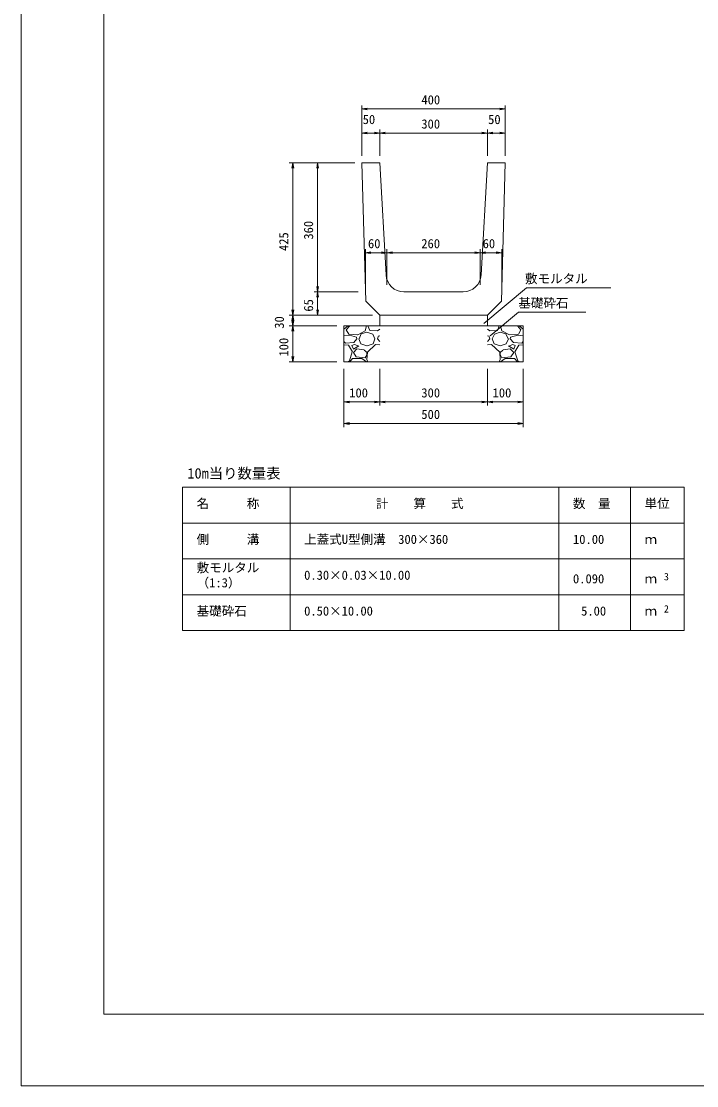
# Model space of a CAD drawing. Units: millimetres, scale not verified. Extents: x 0 to 84100, y 0 to 59400.
# Drawn here: x 0 to 18848, y 0 to 29700 of the extents above; entities that cross this region are included whole.
import ezdxf
from ezdxf.enums import TextEntityAlignment as Align

# ---------------------------------------------------------------- set-up
doc = ezdxf.new("R2010")
doc.units = ezdxf.units.MM
doc.header["$LTSCALE"] = 100
for name, color, linetype, lineweight in [('D-MTR-FRAM（材料表図枠）', 2, 'Continuous', 18), ('D-STR-DIM（寸法）', 7, 'Continuous', 18), ('D-STR-HTXT（旗揚げ）', 7, 'Continuous', 18), ('D-STR-STRn（構造物）', 7, 'Continuous', 18), ('D-STR（構造物外形線）', 1, 'Continuous', 18), ('D-TTL(外枠）', 2, 'Continuous', 18), ('DEFPOINTS_2', 8, 'Continuous', 18)]:
    doc.layers.add(name, color=color, linetype=linetype, lineweight=lineweight)
for name, color, linetype in [('D-MTR-TXT(文字列）', 7, 'Continuous'), ('D-MTR（材料表タイトル）', 7, 'Continuous'), ('D-STR-TXT（文字）', 7, 'Continuous')]:
    doc.layers.add(name, color=color, linetype=linetype)
doc.styles.add('ＭＳ ゴシック', font='')
doc.styles.get('ＭＳ ゴシック').set_extended_font_data('MS Gothic')

msp = doc.modelspace()

# ---------------------------------------------------------------- linework, layer by layer
at = {"layer": 'D-MTR-FRAM（材料表図枠）'}
for p, q in [((4500, 16700), (18500, 16700)), ((4500, 12700), (4500, 16700)), ((7500, 12700), (7500, 16700)), ((15000, 12700), (15000, 16700)), ((17000, 13500), (17000, 16700)), ((17000, 12700), (17000, 16700)), ((18500, 12700), (18500, 16700)), ((4500, 15700), (18500, 15700)), ((4500, 14700), (18500, 14700)), ((4500, 13700), (18500, 13700)), ((4500, 12700), (18500, 12700))]:
    msp.add_line(p, q, dxfattribs=at)
at = {"layer": 'D-STR-DIM（寸法）'}
for p, q in [((9505, 25950), (9505, 27353.7)), ((13505, 25950), (13505, 27353.7)), ((9505, 27253.7), (9655, 27278.7)), ((9505, 27253.7), (9525, 27253.7)), ((9655, 27228.7), (9505, 27253.7)), ((13485, 27253.7), (9525, 27253.7)), ((13355, 27278.7), (13505, 27253.7)), ((13505, 27253.7), (13355, 27228.7)), ((13505, 27253.7), (13485, 27253.7)), ((9505, 25950), (9505, 26680.4)), ((9505, 26580.4), (9655, 26605.4)), ((9505, 26580.4), (9525, 26580.4)), ((9655, 26555.4), (9505, 26580.4)), ((9525, 26580.4), (9985, 26580.4)), ((9855, 26605.4), (10005, 26580.4)), ((10005, 26580.4), (9855, 26555.4)), ((10005, 26580.4), (9985, 26580.4)), ((10005, 25950), (10005, 26680.4)), ((10005, 25950), (10005, 26680.4)), ((10005, 26580.4), (10155, 26605.4)), ((10005, 26580.4), (10025, 26580.4)), ((10155, 26555.4), (10005, 26580.4)), ((10025, 26580.4), (12985, 26580.4)), ((12855, 26605.4), (13005, 26580.4)), ((13005, 26580.4), (12855, 26555.4)), ((13005, 26580.4), (12985, 26580.4)), ((13005, 25950), (13005, 26680.4)), ((13005, 25950), (13005, 26680.4)), ((13005, 26580.4), (13155, 26605.4)), ((13005, 26580.4), (13025, 26580.4)), ((13155, 26555.4), (13005, 26580.4)), ((13025, 26580.4), (13485, 26580.4)), ((13355, 26605.4), (13505, 26580.4)), ((13505, 26580.4), (13355, 26555.4)), ((13505, 26580.4), (13485, 26580.4)), ((13505, 25950), (13505, 26680.4)), ((9305, 25750), (7479, 25750)), ((7554, 25600), (7579, 25750)), ((7579, 25750), (7579, 25730)), ((7579, 25750), (7604, 25600)), ((7579, 25730), (7579, 21520)), ((9305, 25750), (8170, 25750)), ((8245, 25600), (8270, 25750)), ((8270, 25750), (8270, 25730)), ((8270, 25750), (8295, 25600)), ((8270, 25730), (8270, 22170)), ((9605, 22350), (9605, 23342)), ((9605, 23242), (9755, 23267)), ((9605, 23242), (9625, 23242)), ((9755, 23217), (9605, 23242)), ((9625, 23242), (10185, 23242)), ((10055, 23267), (10205, 23242)), ((10205, 23242), (10055, 23217)), ((10205, 23242), (10185, 23242)), ((10205, 22350), (10205, 23342)), ((10205, 22350), (10205, 23342)), ((10205, 23242), (10355, 23267)), ((10205, 23242), (10225, 23242)), ((10355, 23217), (10205, 23242)), ((10225, 23242), (12785, 23242)), ((12655, 23267), (12805, 23242)), ((12805, 23242), (12655, 23217)), ((12805, 23242), (12785, 23242)), ((12805, 22350), (12805, 23342)), ((12805, 22350), (12805, 23342)), ((12805, 23242), (12955, 23267)), ((12805, 23242), (12825, 23242)), ((12955, 23217), (12805, 23242)), ((12825, 23242), (13385, 23242)), ((13255, 23267), (13405, 23242)), ((13405, 23242), (13255, 23217)), ((13405, 23242), (13385, 23242)), ((13405, 22350), (13405, 23342)), ((8270, 22150), (8245, 22300)), ((8295, 22300), (8270, 22150)), ((9405, 22150), (8170, 22150)), ((9405, 22150), (8170, 22150)), ((8245, 22000), (8270, 22150)), ((8270, 22150), (8270, 22170)), ((8270, 22150), (8270, 22130)), ((8270, 22150), (8295, 22000)), ((8270, 21520), (8270, 22130)), ((9805, 21500), (7479, 21500)), ((9805, 21500), (7479, 21500)), ((7579, 21500), (7554, 21650)), ((7554, 21350), (7579, 21500)), ((7604, 21650), (7579, 21500)), ((7579, 21500), (7579, 21520)), ((7579, 21500), (7579, 21480)), ((7579, 21500), (7604, 21350)), ((7579, 21480), (7579, 21220)), ((9805, 21500), (8170, 21500)), ((8270, 21500), (8245, 21650)), ((8295, 21650), (8270, 21500)), ((8270, 21500), (8270, 21520)), ((8805, 21200), (7479, 21200)), ((8805, 21200), (7479, 21200)), ((7579, 21200), (7554, 21350)), ((7554, 21050), (7579, 21200)), ((7604, 21350), (7579, 21200)), ((7579, 21200), (7579, 21220)), ((7579, 21200), (7579, 21180)), ((7579, 21200), (7604, 21050)), ((7579, 21180), (7579, 20220)), ((8805, 20200), (7479, 20200)), ((7579, 20200), (7554, 20350)), ((7604, 20350), (7579, 20200)), ((7579, 20200), (7579, 20220)), ((9005, 20000), (9005, 18977.7)), ((9005, 20000), (9005, 18377)), ((10005, 20000), (10005, 18977.7)), ((10005, 20000), (10005, 18977.7)), ((13005, 20000), (13005, 18977.7)), ((13005, 20000), (13005, 18977.7)), ((14005, 20000), (14005, 18977.7)), ((14005, 20000), (14005, 18377)), ((9005, 19077.7), (9155, 19102.7)), ((9005, 19077.7), (9025, 19077.7)), ((9155, 19052.7), (9005, 19077.7)), ((9985, 19077.7), (9025, 19077.7)), ((9855, 19102.7), (10005, 19077.7)), ((10005, 19077.7), (9855, 19052.7)), ((10005, 19077.7), (9985, 19077.7)), ((10005, 19077.7), (10155, 19102.7)), ((10005, 19077.7), (10025, 19077.7)), ((10155, 19052.7), (10005, 19077.7)), ((10025, 19077.7), (12985, 19077.7)), ((12855, 19102.7), (13005, 19077.7)), ((13005, 19077.7), (12855, 19052.7)), ((13005, 19077.7), (12985, 19077.7)), ((13005, 19077.7), (13155, 19102.7)), ((13005, 19077.7), (13025, 19077.7)), ((13155, 19052.7), (13005, 19077.7)), ((13025, 19077.7), (13985, 19077.7)), ((13855, 19102.7), (14005, 19077.7)), ((14005, 19077.7), (13855, 19052.7)), ((14005, 19077.7), (13985, 19077.7)), ((9005, 18477), (9155, 18502)), ((9005, 18477), (9025, 18477)), ((9155, 18452), (9005, 18477)), ((13985, 18477), (9025, 18477)), ((13855, 18502), (14005, 18477)), ((14005, 18477), (13855, 18452)), ((14005, 18477), (13985, 18477))]:
    msp.add_line(p, q, dxfattribs=at)
at = {"layer": 'D-STR-HTXT（旗揚げ）'}
for p, q in [((12903.1, 21263.4), (14094.8, 22264.7)), ((16454.6, 22264.7), (14094.8, 22264.7)), ((13083.7, 20926.3), (13870.2, 21585.6)), ((15756.6, 21585.6), (13870.2, 21585.6))]:
    msp.add_line(p, q, dxfattribs=at)
at = {"layer": 'D-STR-STRn（構造物）'}
for p, q in [((10005, 21500), (10005, 21200)), ((13005, 21500), (13005, 21200)), ((10005, 21200), (9005, 21200)), ((9005, 21200), (9005, 20200)), ((9005, 21113), (9117.6, 21200)), ((9066.8, 21089.6), (9166.1, 21200)), ((9138.7, 20969), (9068.7, 21089)), ((9637.1, 21199.5), (9597.1, 21059.5)), ((9671.2, 21200), (9725.1, 21071.9)), ((9936.8, 21060.3), (10005, 21113)), ((10005, 21200), (13005, 21200)), ((13005, 21200), (14005, 21200)), ((13073.2, 21060.3), (13005, 21113)), ((13338.9, 21200), (13284.9, 21071.9)), ((13372.9, 21199.5), (13412.9, 21059.5)), ((13943.3, 21089.6), (13843.9, 21200)), ((13871.3, 20969), (13941.3, 21089)), ((14005, 21113), (13892.4, 21200)), ((14005, 21200), (14005, 20200)), ((9157.6, 20938.4), (9005, 20922.3)), ((9386.1, 20951.6), (9136.1, 20971.6)), ((9356.4, 20890.1), (9156.4, 20940.1)), ((9366.8, 20839.6), (9276.8, 20739.6)), ((9366.9, 20838.9), (9356.9, 20888.9)), ((9597.2, 21058.8), (9387.2, 20948.8)), ((9415.9, 20839.8), (9475.9, 20699.8)), ((9426.5, 20839.5), (9486.5, 20979.5)), ((9486.9, 20979.5), (9646.9, 21029.5)), ((9646.4, 21029.5), (9806.4, 20969.5)), ((9726.2, 21069), (9936.2, 21059)), ((9806.9, 20969.3), (9866.9, 20839.3)), ((9816.4, 20700), (9866.4, 20840)), ((10005, 20768), (9936.4, 20842.8)), ((9936.5, 20839.8), (9966.5, 20919.8)), ((10005, 20922.3), (9967.6, 20918.4)), ((13005, 20922.3), (13042.4, 20918.4)), ((13005, 20768), (13073.6, 20842.8)), ((13073.5, 20839.8), (13043.5, 20919.8)), ((13283.9, 21069), (13073.9, 21059)), ((13203.1, 20969.3), (13143.1, 20839.3)), ((13193.6, 20700), (13143.6, 20840)), ((13363.6, 21029.5), (13203.6, 20969.5)), ((13523.2, 20979.5), (13363.2, 21029.5)), ((13412.8, 21058.8), (13622.8, 20948.8)), ((13583.5, 20839.5), (13523.5, 20979.5)), ((13594.2, 20839.8), (13534.2, 20699.8)), ((13623.9, 20951.6), (13873.9, 20971.6)), ((13643.2, 20838.9), (13653.2, 20888.9)), ((13643.3, 20839.6), (13733.3, 20739.6)), ((13653.6, 20890.1), (13853.6, 20940.1)), ((13852.4, 20938.4), (14005, 20922.3)), ((9046.4, 20722.8), (9005, 20768)), ((9127, 20658.5), (9005, 20668.7)), ((9276.1, 20740.2), (9046.1, 20720.2)), ((9238.9, 20480.1), (9128.9, 20660.1)), ((9226.4, 20649.6), (9266.4, 20549.6)), ((9296.6, 20679.2), (9226.6, 20649.2)), ((9266.4, 20549.8), (9416.4, 20639.8)), ((9366.7, 20559.5), (9266.7, 20459.5)), ((9417.1, 20639.7), (9297.1, 20679.7)), ((9567.9, 20530.1), (9367.9, 20560.1)), ((9476, 20698.8), (9646, 20648.8)), ((9648.8, 20457.5), (9568.8, 20527.5)), ((9647.3, 20648.9), (9817.3, 20698.9)), ((9887, 20679.5), (9657, 20469.5)), ((10005, 20668.7), (9887, 20678.5)), ((13005, 20668.7), (13123, 20678.5)), ((13123, 20679.5), (13353, 20469.5)), ((13362.7, 20648.9), (13192.7, 20698.9)), ((13361.2, 20457.5), (13441.2, 20527.5)), ((13534, 20698.8), (13364, 20648.8)), ((13442.1, 20530.1), (13642.1, 20560.1)), ((13592.9, 20639.7), (13712.9, 20679.7)), ((13743.6, 20549.8), (13593.6, 20639.8)), ((13643.3, 20559.5), (13743.3, 20459.5)), ((13713.4, 20679.2), (13783.4, 20649.2)), ((13734, 20740.2), (13964, 20720.2)), ((13783.6, 20649.6), (13743.6, 20549.6)), ((13771.1, 20480.1), (13881.1, 20660.1)), ((13883, 20658.5), (14005, 20668.7)), ((13963.6, 20722.8), (14005, 20768)), ((9005, 20200), (14005, 20200)), ((9117.6, 20200), (9156.8, 20230.3)), ((9156.9, 20229.2), (9236.9, 20479.2)), ((9166.1, 20200), (9246.8, 20289.6)), ((9246.8, 20289.6), (9506.8, 20289.6)), ((9266.4, 20459.9), (9346.4, 20339.9)), ((9347.1, 20339.1), (9597.1, 20309.1)), ((9506.4, 20291.9), (9636.4, 20201.9)), ((9597, 20309.7), (9647, 20399.7)), ((9645.1, 20261.9), (9671.2, 20200)), ((9656.3, 20470.1), (9646.3, 20260.1)), ((9646.8, 20399.6), (9646.8, 20459.6)), ((13364.9, 20261.9), (13338.9, 20200)), ((13353.7, 20470.1), (13363.7, 20260.1)), ((13413, 20309.7), (13363, 20399.7)), ((13363.3, 20399.6), (13363.3, 20459.6)), ((13503.6, 20291.9), (13373.6, 20201.9)), ((13663, 20339.1), (13413, 20309.1)), ((13763.3, 20289.6), (13503.3, 20289.6)), ((13743.6, 20459.9), (13663.6, 20339.9)), ((13843.9, 20200), (13763.3, 20289.6)), ((13853.2, 20229.2), (13773.2, 20479.2)), ((13892.4, 20200), (13853.2, 20230.3))]:
    msp.add_line(p, q, dxfattribs=at)
at = {"layer": 'D-STR（構造物外形線）'}
for p, q in [((9505, 25750), (9612.2, 21892.9)), ((10005, 25750), (9505, 25750)), ((10005, 25750), (10178.8, 22622.3)), ((12831.3, 22622.3), (13005, 25750)), ((13005, 25750), (13505, 25750)), ((13505, 25750), (13397.9, 21892.9)), ((10678, 22150), (12332, 22150)), ((10005, 21500), (9612.2, 21892.9)), ((13005, 21500), (13397.9, 21892.9)), ((10005, 21500), (13005, 21500))]:
    msp.add_line(p, q, dxfattribs=at)
for centre, start, end in [((10678, 22650), 183.17983, 270), ((12332, 22650), 270, 356.82017)]:
    msp.add_arc(centre, 500, start, end, dxfattribs=at)
at = {"layer": 'D-TTL(外枠）'}
for p, q in [((2300, 2000), (2300, 57400)), ((81800, 2000), (2300, 2000))]:
    msp.add_line(p, q, dxfattribs=at)
at = {"layer": 'DEFPOINTS_2'}
for q in [(0, 59400), (84100, 0)]:
    msp.add_line((0, 0), q, dxfattribs=at)

# ---------------------------------------------------------------- texts
at = {"layer": 'D-MTR-TXT(文字列）', "style": 'ＭＳ ゴシック'}
for s, height, p in [('名\u3000\u3000\u3000称', 256.6, (4892.3, 16040.3)), ('計\u3000\u3000算\u3000\u3000式', 256.6, (9893, 16040.3)), ('数\u3000量', 256.6, (15392.3, 16040.3)), ('単位', 256.6, (17392.3, 16040.3)), ('側\u3000\u3000\u3000溝', 256.6, (4892.3, 15040.3)), ('上蓋式U型側溝\u3000300×360', 256.6, (7892.3, 15040.3)), ('10.00', 256.6, (15395, 15040.3)), ('ｍ', 256.6, (17392.3, 15040.3)), ('敷モルタル', 256.6, (4892.3, 14250.3)), ('0.30×0.03×10.00', 256.6, (7892.3, 14040.3)), ('0.090', 256.6, (15395, 13940.3)), ('3', 205.3, (17932.5, 14040.8)), ('（1:3）', 256.6, (4892.3, 13828.1)), ('ｍ', 256.6, (17392.3, 13940.3)), ('基礎砕石', 256.6, (4892.3, 13040.3)), ('0.50×10.00', 256.6, (7892.3, 13040.3)), ('5.00', 256.6, (15622.4, 13040.3)), ('2', 205.3, (17932.5, 13140.8)), ('ｍ', 256.6, (17392.3, 13040.3))]:
    msp.add_text(s, height=height, dxfattribs=at).set_placement(p, align=Align.BOTTOM_LEFT)
at = {"layer": 'D-MTR（材料表タイトル）', "style": 'ＭＳ ゴシック'}
msp.add_text('10m当り数量表', height=293.3, dxfattribs=at).set_placement((4634.2, 16852.5), align=Align.BOTTOM_LEFT)
at = {"layer": 'D-STR-DIM（寸法）', "style": 'ＭＳ ゴシック'}
for s, p in [('400', (11165.7, 27303.7)), ('50', (9526.7, 26755.4)), ('50', (13026.7, 26755.4)), ('300', (11163, 26630.4)), ('60', (9674, 23292)), ('260', (11162.1, 23292)), ('60', (12874, 23292)), ('100', (9150.6, 19127.7)), ('300', (11163, 19127.7)), ('100', (13150.6, 19127.7)), ('500', (11163, 18527))]:
    msp.add_text(s, height=256.6, dxfattribs=at).set_placement(p, align=Align.BOTTOM_LEFT)
for s, p in [('360', (8220, 23608)), ('425', (7529, 23290.1)), ('65', (8220, 21598.5)), ('30', (7404, 21121.7)), ('100', (7529, 20345.6))]:
    msp.add_text(s, height=256.6, rotation=90, dxfattribs=at).set_placement(p, align=Align.BOTTOM_LEFT)
at = {"layer": 'D-STR-TXT（文字）', "style": 'ＭＳ ゴシック'}
for s, p in [('敷モルタル', (14056.5, 22314.7)), ('基礎砕石', (13870.2, 21635.6))]:
    msp.add_text(s, height=256.6, dxfattribs=at).set_placement(p, align=Align.BOTTOM_LEFT)

doc.saveas('drawing.dxf')
